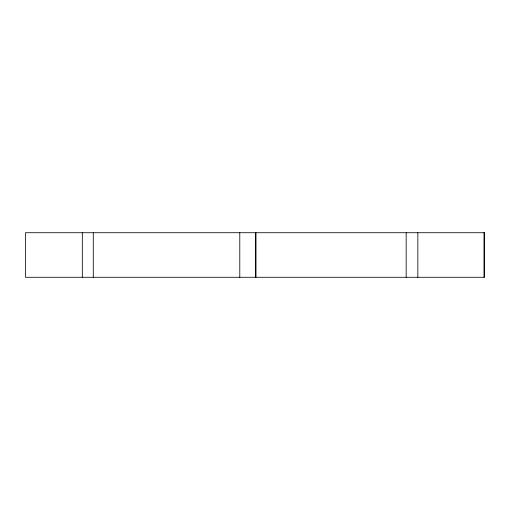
<?xml version="1.0" encoding="UTF-8"?>
<svg xmlns="http://www.w3.org/2000/svg" width="510" height="510" viewBox="0 0 510 510"><rect width="100%" height="100%" fill="white"/><g stroke="black" fill="none" stroke-linecap="round" stroke-linejoin="round"><path stroke-width="0.76" d="M417.849 277.281L417.849 232.719M483.996 232.719L483.996 277.281M406.17 232.719L406.17 277.281M239.789 232.719L239.789 277.281M93.285 232.719L93.285 277.281M82.32 232.719L82.32 277.281M255.803 232.719L255.803 277.281L255.803 232.719M484.5 232.719L484.5 277.281L25.5 277.281L25.5 232.719L484.5 232.719"/></g></svg>
